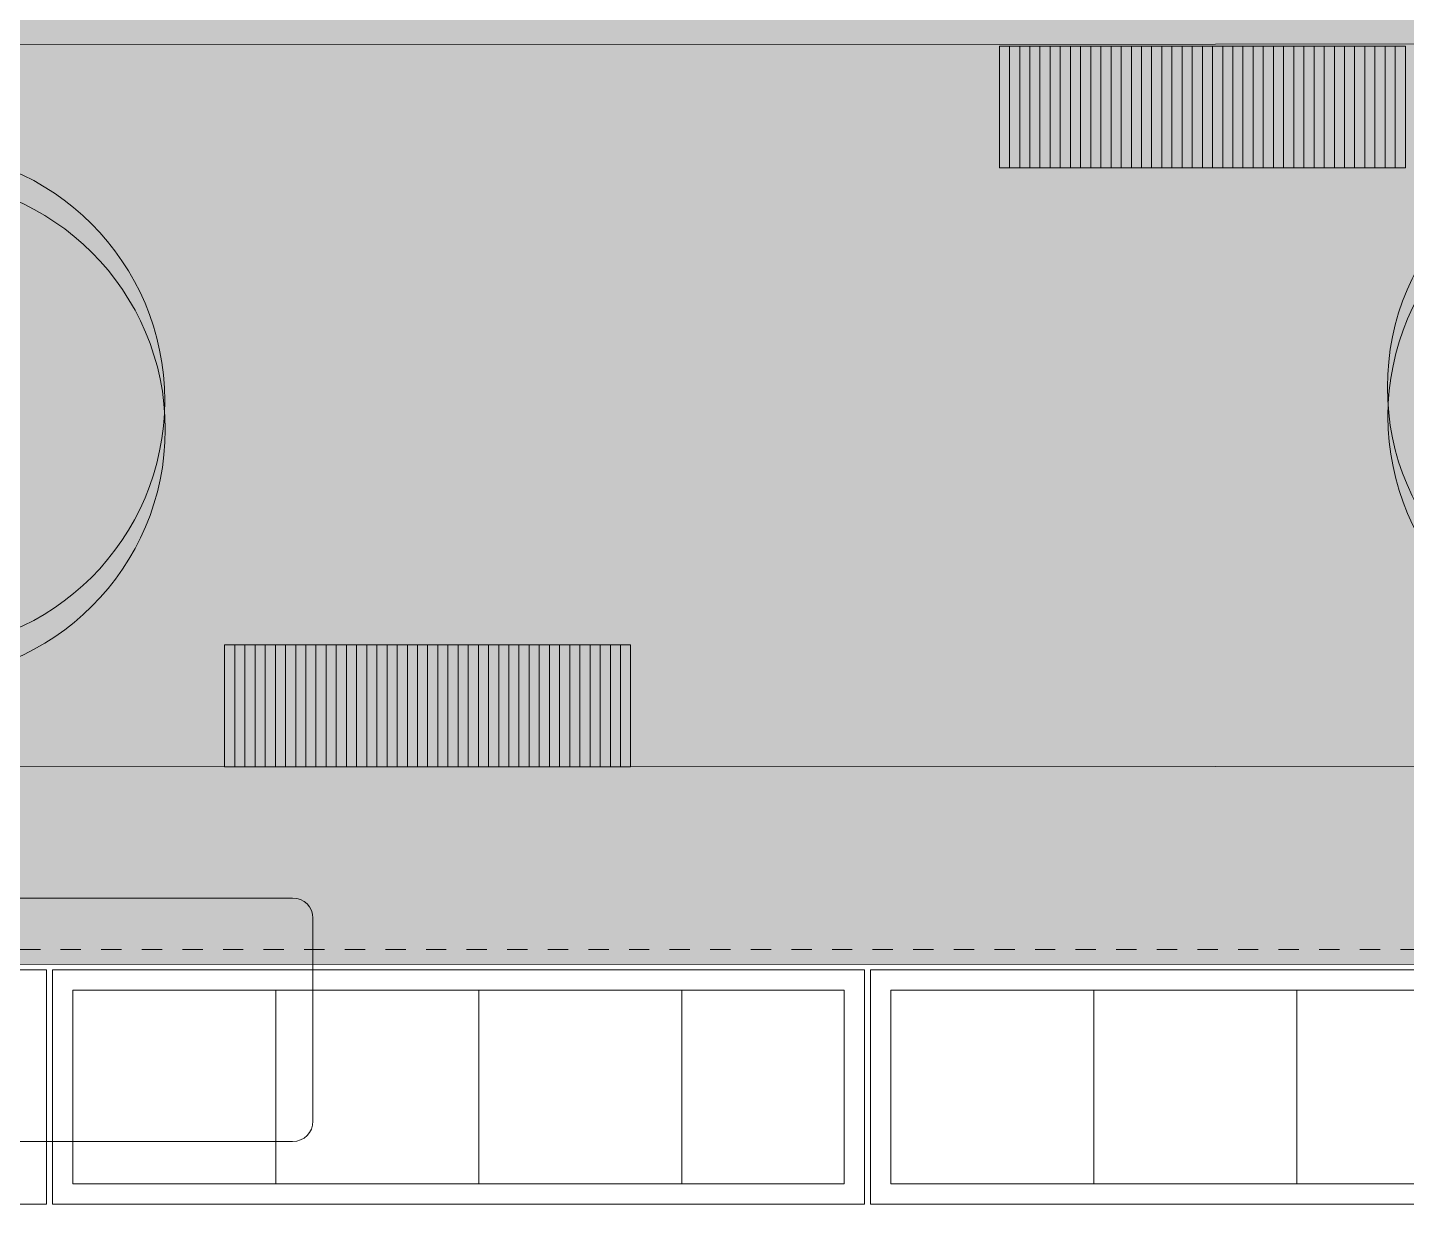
# Model space of a CAD drawing. Header units: metres. Extents: x 349703 to 349913, y 9282546 to 9282694.
# Drawn here: x 349725.87 to 349732.66, y 9282655.35 to 9282661.17 of the extents above; entities that cross this region are included whole.
import ezdxf

# ---------------------------------------------------------------- set-up
doc = ezdxf.new("R2010")
doc.units = ezdxf.units.M
doc.header["$LTSCALE"] = 0.25
doc.linetypes.add('B. SUM 2$0$HIDDEN', pattern=[0.375, 0.25, -0.125])
for name, color, linetype, lineweight in [('AREA-VERDE', 3, 'CONTINUOUS', 9), ('ARQ-FONDO', 253, 'CONTINUOUS', 9), ('COTAS', 94, 'CONTINUOUS', 18), ('TRAZO', 2, 'Continuous', 13)]:
    doc.layers.add(name, color=color, linetype=linetype, lineweight=lineweight)

# ---------------------------------------------------------------- blocks, each defined once
blk = doc.blocks.new('VERDAD88')
at = {"layer": 'ARQ-FONDO'}
for points in [[(350747.6878, 9282653.5361), (350751.6878, 9282653.5361), (350751.6878, 9282652.3811), (350747.6878, 9282652.3811), (350747.6878, 9282653.5361)], [(350751.7178, 9282653.5361), (350755.7178, 9282653.5361), (350755.7178, 9282652.3811), (350751.7178, 9282652.3811), (350751.7178, 9282653.5361)], [(350755.7478, 9282653.5361), (350759.7478, 9282653.5361), (350759.7478, 9282652.3811), (350755.7478, 9282652.3811), (350755.7478, 9282653.5361)]]:
    blk.add_lwpolyline(points, dxfattribs=at)
at = {"layer": 'ARQ-FONDO', "flags": 128}
for points in [[(350751.8178, 9282653.4361), (350755.6178, 9282653.4361), (350755.6178, 9282652.4811), (350751.8178, 9282652.4811)], [(350755.8478, 9282653.4361), (350759.6478, 9282653.4361), (350759.6478, 9282652.4811), (350755.8478, 9282652.4811)]]:
    blk.add_lwpolyline(points, close=True, dxfattribs=at)
for points in [[(350752.8178, 9282652.4811), (350752.8178, 9282653.4361)], [(350753.8178, 9282652.4811), (350753.8178, 9282653.4361)], [(350754.8178, 9282652.4811), (350754.8178, 9282653.4361)], [(350756.8478, 9282652.4811), (350756.8478, 9282653.4361)], [(350757.8478, 9282652.4811), (350757.8478, 9282653.4361)]]:
    blk.add_lwpolyline(points, dxfattribs=at)
blk = doc.blocks.new('ca_arb_plan034')
at = {"layer": 'ARQ-FONDO'}
for p, q in [((0, 18.98), (0, -18.98)), ((18.98, 0), (-18.98, 0))]:
    blk.add_line(p, q, dxfattribs=at)
for centre in [(0, 20.06), (0, 0)]:
    blk.add_circle(centre, 173.88, dxfattribs=at)
blk = doc.blocks.new('BANCA PATIOS')
at = {"layer": 'ARQ-FONDO', "flags": 128}
for points in [[(348211.5858, 9282636.8534), (348213.5858, 9282636.8534), (348213.5858, 9282637.4534), (348211.5858, 9282637.4534), (348211.5858, 9282636.8534)], [(348211.6358, 9282637.4534), (348211.6358, 9282636.8534)], [(348211.6858, 9282637.4534), (348211.6858, 9282636.8534)], [(348211.7358, 9282637.4534), (348211.7358, 9282636.8534)], [(348211.7858, 9282637.4534), (348211.7858, 9282636.8534)], [(348211.8358, 9282637.4534), (348211.8358, 9282636.8534)], [(348211.8858, 9282637.4534), (348211.8858, 9282636.8534)], [(348211.9358, 9282637.4534), (348211.9358, 9282636.8534)], [(348211.9858, 9282637.4534), (348211.9858, 9282636.8534)], [(348212.0358, 9282637.4534), (348212.0358, 9282636.8534)], [(348212.0858, 9282637.4534), (348212.0858, 9282636.8534)], [(348212.1358, 9282637.4534), (348212.1358, 9282636.8534)], [(348212.1858, 9282637.4534), (348212.1858, 9282636.8534)], [(348212.2358, 9282637.4534), (348212.2358, 9282636.8534)], [(348212.2858, 9282637.4534), (348212.2858, 9282636.8534)], [(348212.3358, 9282637.4534), (348212.3358, 9282636.8534)], [(348212.3858, 9282637.4534), (348212.3858, 9282636.8534)], [(348212.4358, 9282637.4534), (348212.4358, 9282636.8534)], [(348212.4858, 9282637.4534), (348212.4858, 9282636.8534)], [(348212.5358, 9282637.4534), (348212.5358, 9282636.8534)], [(348212.5858, 9282637.4534), (348212.5858, 9282636.8534)], [(348212.6358, 9282637.4534), (348212.6358, 9282636.8534)], [(348212.6858, 9282637.4534), (348212.6858, 9282636.8534)], [(348212.7358, 9282637.4534), (348212.7358, 9282636.8534)], [(348212.7858, 9282637.4534), (348212.7858, 9282636.8534)], [(348212.8358, 9282637.4534), (348212.8358, 9282636.8534)], [(348212.8858, 9282637.4534), (348212.8858, 9282636.8534)], [(348212.9358, 9282637.4534), (348212.9358, 9282636.8534)], [(348212.9858, 9282637.4534), (348212.9858, 9282636.8534)], [(348213.0358, 9282637.4534), (348213.0358, 9282636.8534)], [(348213.0858, 9282637.4534), (348213.0858, 9282636.8534)], [(348213.1358, 9282637.4534), (348213.1358, 9282636.8534)], [(348213.1858, 9282637.4534), (348213.1858, 9282636.8534)], [(348213.2358, 9282637.4534), (348213.2358, 9282636.8534)], [(348213.2858, 9282637.4534), (348213.2858, 9282636.8534)], [(348213.3358, 9282637.4534), (348213.3358, 9282636.8534)], [(348213.3858, 9282637.4534), (348213.3858, 9282636.8534)], [(348213.4358, 9282637.4534), (348213.4358, 9282636.8534)], [(348213.4858, 9282637.4534), (348213.4858, 9282636.8534)], [(348213.5358, 9282637.4534), (348213.5358, 9282636.8534)]]:
    blk.add_lwpolyline(points, dxfattribs=at)
blk = doc.blocks.new('*U947')
at = {"layer": 'cotas', "true_color": 0x000000}
h = blk.add_hatch(color=18, dxfattribs=at)
h.dxf.hatch_style = 1
edge = h.paths.add_edge_path()
edge.add_arc((2841.4206, 1652.8066), 0.1, 0, 360)
at = {"layer": 'TRAZO', "color": 18, "true_color": 0x000000}
for p, q in [((2841.4206, 1652.7066), (2841.4206, 1649.9329)), ((2840.653, 1649.9329), (2845.1257, 1649.9329)), ((2840.553, 1648.8329), (2840.553, 1649.8329)), ((2845.2257, 1649.8329), (2845.2257, 1648.8329)), ((2840.653, 1648.7329), (2845.1257, 1648.7329))]:
    blk.add_line(p, q, dxfattribs=at)
blk.add_circle((2841.4206, 1652.8066), 0.1, dxfattribs=at)
for centre, start, end in [((2840.653, 1649.8329), 90, 180), ((2845.1257, 1649.8329), 0, 90), ((2840.653, 1648.8329), 180, 270), ((2845.1257, 1648.8329), 270, 0)]:
    blk.add_arc(centre, 0.1, start, end, dxfattribs=at)

msp = doc.modelspace()

# ---------------------------------------------------------------- hatches: boundary and pattern name
at = {"layer": 'AREA-VERDE', "lineweight": 0, "true_color": 0xc4e4b2, "transparency": 33554687}
h = msp.add_hatch(color=3, dxfattribs=at)
h.dxf.hatch_style = 1
h.paths.add_polyline_path([(349745.5061, 9282662.0658), (349717.9307, 9282662.0658), (349717.9307, 9282656.5561), (349745.5061, 9282656.5561)])
h.paths.add_polyline_path([(349744.5061, 9282661.0658), (349744.5061, 9282657.5561), (349718.9307, 9282657.5561), (349718.9307, 9282661.0658)], flags=16)
at = {"layer": 'AREA-VERDE', "lineweight": 0, "true_color": 0xc4e4b2, "transparency": 33554610}
h = msp.add_hatch(color=3, dxfattribs=at)
h.dxf.hatch_style = 1
h.paths.add_polyline_path([(349744.5061, 9282661.0658), (349718.9307, 9282661.0658), (349718.9307, 9282657.5561), (349744.5061, 9282657.5561)])

# ---------------------------------------------------------------- linework, layer by layer
at = {"layer": 'ARQ-FONDO'}
for points in [[(349717.9305, 9282662.0627), (349745.5061, 9282662.0658), (349745.5061, 9282656.5561), (349717.9305, 9282656.553)], [(349718.9305, 9282661.0882), (349744.5061, 9282661.0911), (349744.5061, 9282657.5306), (349718.9305, 9282657.5277)]]:
    msp.add_lwpolyline(points, close=True, dxfattribs=at)
at = {"layer": 'ARQ-FONDO', "linetype": 'B. SUM 2$0$HIDDEN'}
msp.add_lwpolyline([(349717.8305, 9282656.6276), (349744.9805, 9282656.6276), (349744.9805, 9282642.7776), (349717.8305, 9282642.7776)], close=True, dxfattribs=at)

# ---------------------------------------------------------------- block references
at = {"layer": 'ARQ-FONDO', "rotation": 180}
msp.add_blockref('BANCA PATIOS', (697944.2408, 18565297.9328), dxfattribs=at)
at = {"layer": 'ARQ-FONDO', "xscale": -0.007087575391046, "yscale": 0.007087575391046, "zscale": 0.007087575391046, "rotation": 1.053199936490107}
for p in [(349733.8013, 9282659.2561), (349725.3133, 9282659.1909)]:
    msp.add_blockref('ca_arb_plan034', p, dxfattribs=at)
at = {"layer": 'ARQ-FONDO'}
for name, p in [('BANCA PATIOS', (1515.2526, 20.6753)), ('VERDAD88', (-1025.7273, 2.9916))]:
    msp.add_blockref(name, p, dxfattribs=at)
at = {"layer": 'ARQ-FONDO', "xscale": -1, "rotation": 180}
msp.add_blockref('*U947', (346882.0478, 9284305.6143), dxfattribs=at)

doc.saveas('drawing.dxf')
